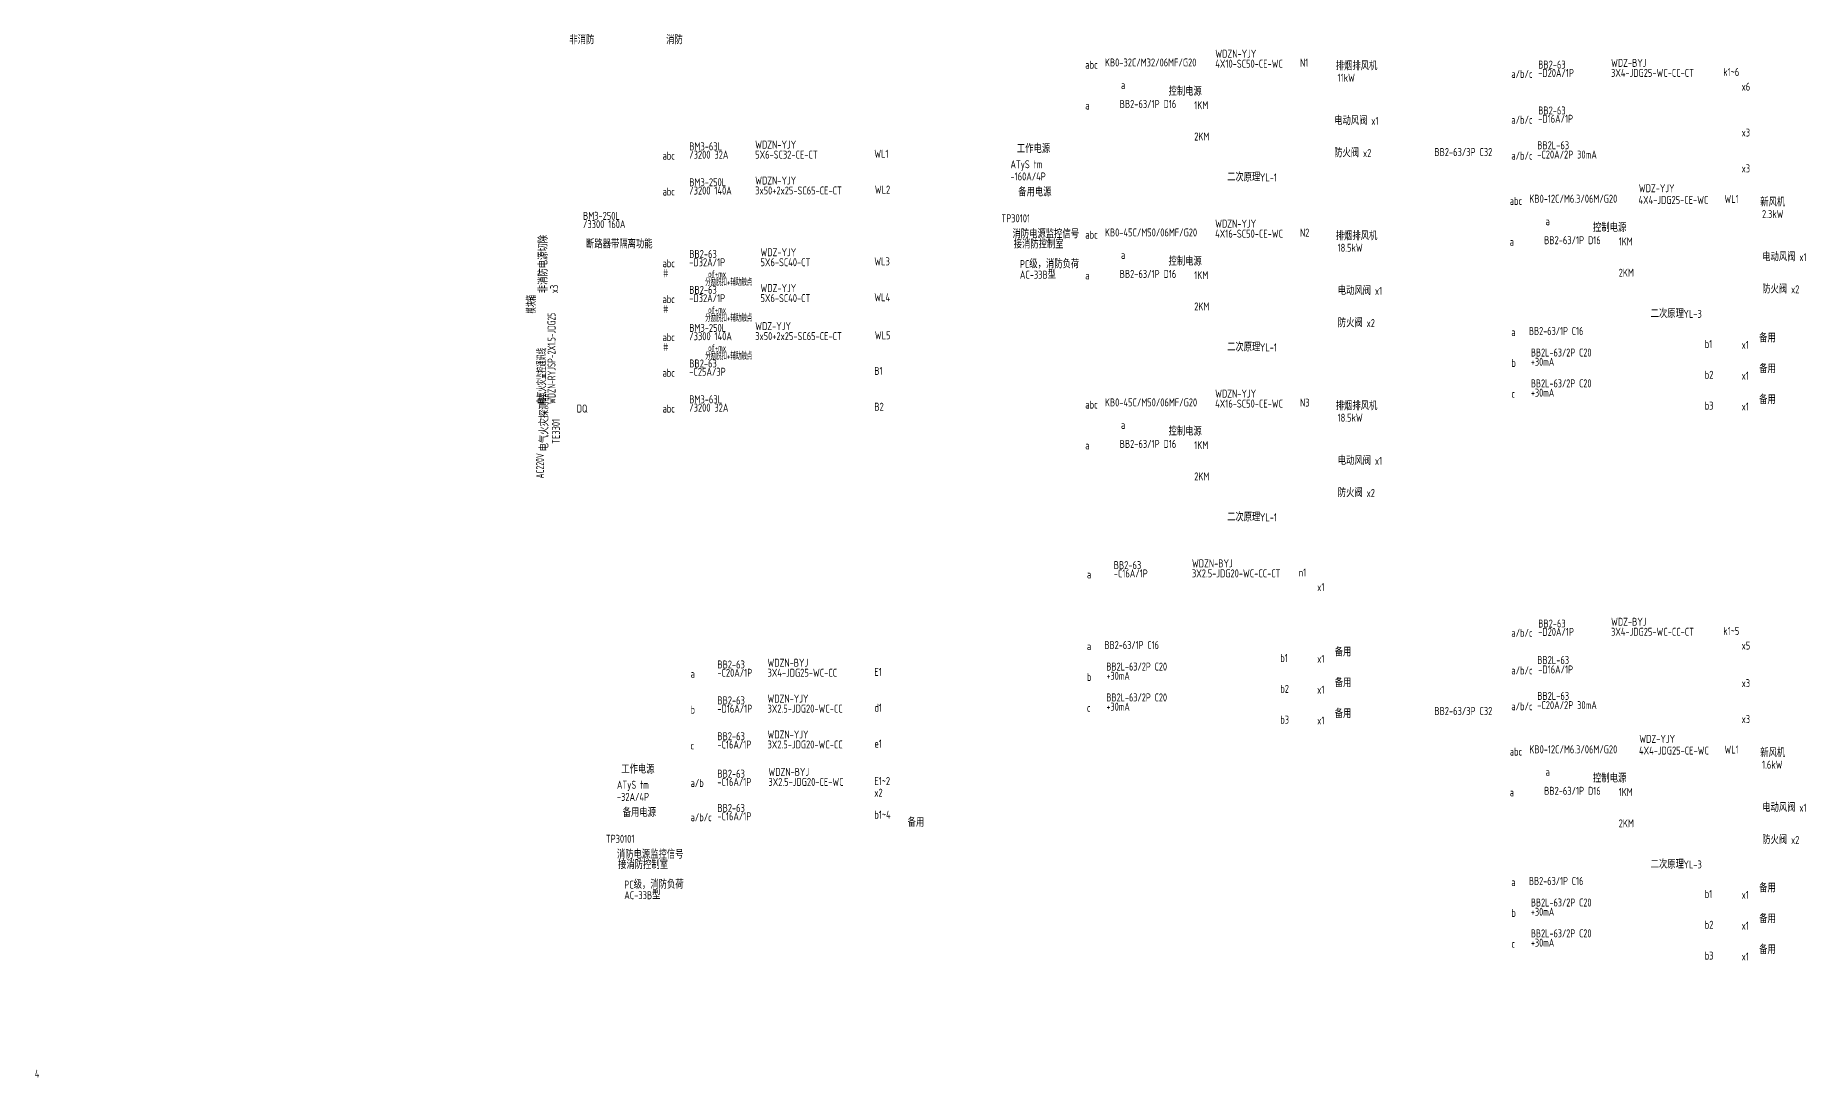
# Model space of a CAD drawing. Extents: x 2350667 to 3185789, y 309667 to 706270.
# Drawn here: x 2770377 to 2858439, y 584040 to 636174 of the extents above; entities that cross this region are included whole.
import ezdxf

# ---------------------------------------------------------------- set-up
doc = ezdxf.new("R2010")
doc.units = 0
doc.header["$LTSCALE"] = 1000
doc.layers.add('SIG_TEXT', color=7, linetype='Continuous')
doc.layers.add('WIRE', color=3, linetype='Continuous')
doc.styles.add('HZTXT', font='tssdeng.shx', dxfattribs={"width": 0.7, "bigfont": 'tssdchn.shx'})

msp = doc.modelspace()

# ---------------------------------------------------------------- texts
at = {"layer": 'SIG_TEXT', "color": 0, "style": 'HZTXT'}
for s, height, width, p in [('非消防', 400, 0.8, (2797079, 635732)), ('消防', 400, 0.8, (2801918, 635732)), ('KB0-32C/M32/06MF/G20', 400, 0.8, (2823851, 634611)), ('WDZN-YJY', 400, 0.8, (2829372, 635050)), ('4X10-SC50-CE-WC', 400, 0.8, (2829372, 634550)), ('N1', 400, 0.8, (2833604, 634602)), ('WDZ-BYJ', 400, 0.8, (2849156, 634591)), ('abc', 400, 0.8, (2822870, 634500)), ('排烟排风机', 400, 0.8, (2835393, 634428)), ('11kW', 400, 0.8, (2835484, 633845)), ('a/b/c', 400, 0.8, (2844171, 634040)), ('-D20A/1P', 400, 0.8, (2845514, 634088)), ('BB2-63', 400, 0.8, (2845514, 634504)), ('3X4-JDG25-WC-CC-CT', 400, 0.8, (2849155, 634091)), ('控制电源', 400, 0.8, (2827034, 633156)), ('x6', 400, 0.8, (2855683, 633403)), ('a', 400, 0.8, (2822870, 632459)), ('BB2-63/1P D16', 400, 0.8, (2824592, 632536)), ('1KM', 400, 0.8, (2828318, 632473)), ('BB2-63', 400, 0.8, (2845514, 632210)), ('电动风阀 x1', 400, 0.8, (2835313, 631690)), ('a/b/c', 400, 0.8, (2844171, 631746)), ('-D16A/1P', 400, 0.8, (2845514, 631794)), ('x3', 400, 0.8, (2855683, 631108)), ('BM3-63L', 400, 0.8, (2803075, 630416)), ('WDZN-YJY', 400, 0.8, (2806369, 630503)), ('工作电源', 400, 0.8, (2819451, 630285)), ('2KM', 400, 0.8, (2828318, 630909)), ('BB2-63/3P C32', 400, 0.8, (2840323, 630131, 0)), ('BB2L-63', 400, 0.8, (2845466, 630471)), ('abc', 400, 0.8, (2801733, 629952)), ('/3200 32A', 400, 0.8, (2803075, 630000)), ('5X6-SC32-CE-CT', 400, 0.8, (2806369, 630003)), ('ATyS tm', 400, 0.8, (2819130, 629521)), ('防火阀 x2', 400, 0.8, (2835313, 630079)), ('a/b/c', 400, 0.8, (2844171, 629952)), ('-C20A/2P 30mA', 400, 0.8, (2845466, 630007)), ('x3', 400, 0.8, (2855683, 629315)), ('BM3-250L', 400, 0.8, (2803075, 628622)), ('WDZN-YJY', 400, 0.8, (2806369, 628709)), ('-160A/4P', 400, 0.8, (2819130, 628912)), ('二次原理', 400, 0.8, (2829957, 628864)), ('YL-1', 400, 0.8, (2831597, 628864)), ('abc', 400, 0.8, (2801733, 628158)), ('/3200 140A', 400, 0.8, (2803075, 628206)), ('3x50+2x25-SC65-CE-CT', 400, 0.8, (2806369, 628209)), ('备用电源', 400, 0.8, (2819520, 628120)), ('abc', 400, 0.8, (2844089, 627687)), ('KB0-12C/M6.3/06M/G20', 400, 0.8, (2845070, 627798)), ('4X4-JDG25-CE-WC', 400, 0.8, (2850528, 627737)), ('WDZ-YJY', 400, 0.8, (2850544, 628322)), ('WL1', 400, 0.8, (2854823, 627789)), ('新风机', 400, 0.8, (2856613, 627616)), ('BM3-250L', 400, 0.8, (2797762, 626942)), ('TP30101', 400, 0.8, (2818678, 626819)), ('2.3kW', 400, 0.8, (2856703, 627032)), ('/3300 160A', 400, 0.8, (2797762, 626526)), ('消防电源监控信号', 400, 0.8, (2819232, 626028)), ('abc', 400, 0.8, (2822870, 626001)), ('KB0-45C/M50/06MF/G20', 400, 0.8, (2823851, 626112)), ('WDZN-YJY', 400, 0.8, (2829364, 626551)), ('4X16-SC50-CE-WC', 400, 0.8, (2829364, 626051)), ('N2', 400, 0.8, (2833604, 626103)), ('排烟排风机', 400, 0.8, (2835393, 625929)), ('控制电源', 400, 0.8, (2848253, 626343)), ('断路器带隔离功能', 400, 0.8, (2797910, 625521)), ('BB2-63', 400, 0.8, (2803075, 625035)), ('WDZ-YJY', 400, 0.8, (2806635, 625122)), ('接消防控制室', 400, 0.8, (2819292, 625515)), ('18.5kW', 400, 0.8, (2835484, 625346)), ('a', 400, 0.8, (2844089, 625646)), ('BB2-63/1P D16', 400, 0.8, (2845811, 625724)), ('1KM', 400, 0.8, (2849537, 625660)), ('电动风阀 x1', 400, 0.8, (2856712, 624877)), ('abc', 400, 0.8, (2801733, 624571)), ('#', 400, 0.8, (2801765, 624074)), ('#', 400, 0.8, (2801765, 624074)), ('-D32A/1P', 400, 0.8, (2803075, 624619)), ('of+mx', 350, 0.6, (2804018, 624061)), ('5X6-SC40-CT', 400, 0.8, (2806634, 624622)), ('AC-33B型', 400, 0.8, (2819602, 623998)), ('PC级，消防负荷', 400, 0.8, (2819602, 624527)), ('BB2-63/1P D16', 400, 0.8, (2824592, 624037)), ('控制电源', 400, 0.8, (2827034, 624657)), ('1KM', 400, 0.8, (2828318, 623974)), ('2KM', 400, 0.8, (2849537, 624096)), ('BB2-63', 400, 0.8, (2803075, 623241)), ('分励脱扣+辅助触点', 350, 0.6, (2803868, 623646)), ('WDZ-YJY', 400, 0.8, (2806635, 623328)), ('a', 400, 0.8, (2822870, 623960)), ('电动风阀 x1', 400, 0.8, (2835493, 623191)), ('防火阀 x2', 400, 0.8, (2856712, 623267)), ('abc', 400, 0.8, (2801733, 622778)), ('#', 400, 0.8, (2801765, 622281)), ('-D32A/1P', 400, 0.8, (2803075, 622825)), ('of+mx', 350, 0.6, (2804018, 622267)), ('5X6-SC40-CT', 400, 0.8, (2806634, 622828)), ('2KM', 400, 0.8, (2828318, 622410)), ('BM3-250L', 400, 0.8, (2803075, 621339)), ('分励脱扣+辅助触点', 350, 0.6, (2803868, 621852)), ('WDZ-YJY', 400, 0.8, (2806369, 621426)), ('防火阀 x2', 400, 0.8, (2835493, 621580)), ('二次原理', 400, 0.8, (2851134, 622040)), ('YL-3', 400, 0.8, (2852774, 622040)), ('abc', 400, 0.8, (2801733, 620876)), ('/3300 140A', 400, 0.8, (2803075, 620923)), ('3x50+2x25-SC65-CE-CT', 400, 0.8, (2806369, 620926)), ('a', 400, 0.8, (2844171, 621129)), ('b1', 400, 0.8, (2853838, 620534)), ('x1', 400, 0.8, (2855683, 620491)), ('备用', 400, 0.8, (2856560, 620824)), ('#', 400, 0.8, (2801765, 620379)), ('分励脱扣+辅助触点', 350, 0.6, (2803868, 619950)), ('of+mx', 350, 0.6, (2804018, 620365)), ('二次原理', 400, 0.8, (2829957, 620365)), ('YL-1', 400, 0.8, (2831597, 620365)), ('b', 400, 0.8, (2844171, 619588)), ('abc', 400, 0.8, (2801733, 619097)), ('-C25A/3P', 400, 0.8, (2803075, 619145)), ('BB2-63', 400, 0.8, (2803075, 619560)), ('b2', 400, 0.8, (2853838, 618993)), ('x1', 400, 0.8, (2855683, 618950)), ('备用', 400, 0.8, (2856560, 619283)), ('WDZN-YJY', 400, 0.8, (2829364, 618052)), ('c', 400, 0.8, (2844171, 618046)), ('DQ', 400, 0.8, (2797449, 617303, 0)), ('abc', 400, 0.8, (2801733, 617303)), ('/3200 32A', 400, 0.8, (2803075, 617351)), ('BM3-63L', 400, 0.8, (2803075, 617767)), ('abc', 400, 0.8, (2822870, 617502)), ('KB0-45C/M50/06MF/G20', 400, 0.8, (2823851, 617613)), ('4X16-SC50-CE-WC', 400, 0.8, (2829364, 617552)), ('N3', 400, 0.8, (2833604, 617604)), ('排烟排风机', 400, 0.8, (2835393, 617430)), ('b3', 400, 0.8, (2853838, 617452)), ('x1', 400, 0.8, (2855683, 617409)), ('备用', 400, 0.8, (2856560, 617741)), ('控制电源', 400, 0.8, (2827034, 616158)), ('18.5kW', 400, 0.8, (2835484, 616847)), ('a', 400, 0.8, (2822870, 615461)), ('BB2-63/1P D16', 400, 0.8, (2824592, 615538)), ('1KM', 400, 0.8, (2828318, 615475)), ('电动风阀 x1', 400, 0.8, (2835493, 614692)), ('2KM', 400, 0.8, (2828318, 613911)), ('防火阀 x2', 400, 0.8, (2835493, 613081)), ('二次原理', 400, 0.8, (2829957, 611866)), ('YL-1', 400, 0.8, (2831597, 611866)), ('-C16A/1P', 400, 0.8, (2824295, 609060)), ('BB2-63', 400, 0.8, (2824295, 609476)), ('WDZN-BYJ', 400, 0.8, (2828205, 609563)), ('3X2.5-JDG20-WC-CC-CT', 400, 0.8, (2828204, 609063)), ('a', 400, 0.8, (2822952, 609013)), ('x1', 400, 0.8, (2834464, 608375)), ('BB2-63', 400, 0.8, (2845514, 606555)), ('WDZ-BYJ', 400, 0.8, (2849156, 606642)), ('a/b/c', 400, 0.8, (2844171, 606091)), ('-D20A/1P', 400, 0.8, (2845514, 606139)), ('3X4-JDG25-WC-CC-CT', 400, 0.8, (2849155, 606142)), ('WDZN-BYJ', 400, 0.8, (2806985, 604594)), ('a', 400, 0.8, (2822952, 605425)), ('b1', 400, 0.8, (2832619, 604831)), ('x1', 400, 0.8, (2834464, 604788)), ('备用', 400, 0.8, (2835341, 605120)), ('BB2L-63', 400, 0.8, (2845466, 604730)), ('x5', 400, 0.8, (2855683, 605454)), ('a', 400, 0.8, (2803137, 604043)), ('-C20A/1P', 400, 0.8, (2804479, 604091)), ('BB2-63', 400, 0.8, (2804479, 604507)), ('3X4-JDG25-WC-CC', 400, 0.8, (2806985, 604094)), ('b', 400, 0.8, (2822952, 603884)), ('a/b/c', 400, 0.8, (2844171, 604212)), ('-D16A/1P', 400, 0.8, (2845514, 604259)), ('b2', 400, 0.8, (2832619, 603289)), ('x1', 400, 0.8, (2834464, 603246)), ('备用', 400, 0.8, (2835341, 603579)), ('BB2L-63', 400, 0.8, (2845466, 602936)), ('x3', 400, 0.8, (2855683, 603574)), ('b', 400, 0.8, (2803137, 602249)), ('-D16A/1P', 400, 0.8, (2804479, 602297)), ('BB2-63', 400, 0.8, (2804479, 602713)), ('WDZN-YJY', 400, 0.8, (2806985, 602800)), ('3X2.5-JDG20-WC-CC', 400, 0.8, (2806985, 602300)), ('c', 400, 0.8, (2822952, 602343)), ('备用', 400, 0.8, (2835341, 602038)), ('BB2-63/3P C32', 400, 0.8, (2840323, 602182, 0)), ('a/b/c', 400, 0.8, (2844171, 602418)), ('-C20A/2P 30mA', 400, 0.8, (2845466, 602473)), ('b3', 400, 0.8, (2832619, 601748)), ('x1', 400, 0.8, (2834464, 601705)), ('x3', 400, 0.8, (2855683, 601780)), ('c', 400, 0.8, (2803137, 600456)), ('-C16A/1P', 400, 0.8, (2804479, 600503)), ('BB2-63', 400, 0.8, (2804479, 600919)), ('WDZN-YJY', 400, 0.8, (2806985, 601006)), ('3X2.5-JDG20-WC-CC', 400, 0.8, (2806985, 600506)), ('KB0-12C/M6.3/06M/G20', 400, 0.8, (2845070, 600264)), ('4X4-JDG25-CE-WC', 400, 0.8, (2850553, 600203)), ('WDZ-YJY', 400, 0.8, (2850569, 600788)), ('WL1', 400, 0.8, (2854823, 600255)), ('abc', 400, 0.8, (2844089, 600152)), ('新风机', 400, 0.8, (2856613, 600081)), ('1.6kW', 400, 0.8, (2856703, 599498)), ('ATyS tm', 400, 0.8, (2799457, 598493)), ('工作电源', 400, 0.8, (2799674, 599257)), ('a/b', 400, 0.8, (2803137, 598583)), ('-C16A/1P', 400, 0.8, (2804479, 598631)), ('BB2-63', 400, 0.8, (2804479, 599047)), ('WDZN-BYJ', 400, 0.8, (2807031, 599134)), ('3X2.5-JDG20-CE-WC', 400, 0.8, (2807031, 598634)), ('控制电源', 400, 0.8, (2848253, 598809)), ('-32A/4P', 400, 0.8, (2799457, 597884)), ('a', 400, 0.8, (2844089, 598112)), ('BB2-63/1P D16', 400, 0.8, (2845811, 598189)), ('1KM', 400, 0.8, (2849537, 598126)), ('备用电源', 400, 0.8, (2799743, 597092)), ('a/b/c', 400, 0.8, (2803137, 596868)), ('-C16A/1P', 400, 0.8, (2804479, 596916)), ('BB2-63', 400, 0.8, (2804479, 597332)), ('b1~4', 400, 0.8, (2812325, 596997)), ('电动风阀 x1', 400, 0.8, (2856712, 597343)), ('TP30101', 400, 0.8, (2798901, 595790)), ('备用', 400, 0.8, (2813987, 596599)), ('2KM', 400, 0.8, (2849537, 596562)), ('消防电源监控信号', 400, 0.8, (2799455, 595000)), ('防火阀 x2', 400, 0.8, (2856712, 595732)), ('接消防控制室', 400, 0.8, (2799516, 594487)), ('二次原理', 400, 0.8, (2851134, 594506)), ('YL-3', 400, 0.8, (2852774, 594506)), ('PC级，消防负荷', 400, 0.8, (2799825, 593499)), ('a', 400, 0.8, (2844171, 593626)), ('备用', 400, 0.8, (2856560, 593322)), ('AC-33B型', 400, 0.8, (2799825, 592970)), ('b1', 400, 0.8, (2853838, 593032)), ('x1', 400, 0.8, (2855683, 592989)), ('b', 400, 0.8, (2844171, 592085)), ('b2', 400, 0.8, (2853838, 591491)), ('x1', 400, 0.8, (2855683, 591447)), ('备用', 400, 0.8, (2856560, 591780)), ('c', 400, 0.8, (2844171, 590544)), ('b3', 400, 0.8, (2853838, 589949)), ('x1', 400, 0.8, (2855683, 589906)), ('备用', 400, 0.8, (2856560, 590239)), ('4', 400, 0.8, (2770355, 584039))]:
    msp.add_text(s, height=height, dxfattribs=dict(at, width=width)).set_placement(p)
at = {"layer": 'SIG_TEXT', "style": 'HZTXT'}
for s, width, p in [('k1~6', 0.8, (2854763, 634134)), ('WL1', 0.8, (2812325, 630046)), ('WL2', 0.8, (2812350, 628252)), ('WL3', 0.8, (2812325, 624665)), ('WL4', 0.8, (2812325, 622871)), ('WL5', 0.8, (2812350, 620969)), ('BB2-63/1P C16', 0.7, (2845051, 621184)), ('+30mA', 0.7, (2845147, 619642)), ('BB2L-63/2P C20', 0.7, (2845147, 620106)), ('B1', 0.8, (2812325, 619190)), ('+30mA', 0.7, (2845147, 618101)), ('BB2L-63/2P C20', 0.7, (2845147, 618565)), ('B2', 0.8, (2812325, 617397)), ('n1', 0.8, (2833544, 609106)), ('BB2-63/1P C16', 0.7, (2823832, 605480)), ('k1~5', 0.8, (2854763, 606185)), ('E1', 0.8, (2812325, 604136)), ('+30mA', 0.7, (2823927, 603939)), ('BB2L-63/2P C20', 0.7, (2823927, 604402)), ('BB2L-63/2P C20', 0.7, (2823927, 602861)), ('d1', 0.8, (2812325, 602343)), ('+30mA', 0.7, (2823927, 602397)), ('e1', 0.8, (2812325, 600549)), ('E1~2', 0.8, (2812325, 598677)), ('x2', 0.8, (2812325, 598095)), ('BB2-63/1P C16', 0.7, (2845051, 593681)), ('BB2L-63/2P C20', 0.7, (2845147, 592604)), ('+30mA', 0.7, (2845147, 592140)), ('+30mA', 0.7, (2845147, 590598)), ('BB2L-63/2P C20', 0.7, (2845147, 591062))]:
    msp.add_text(s, height=400, dxfattribs=dict(at, width=width)).set_placement(p)
at = {"layer": 'SIG_TEXT', "color": 0, "style": 'HZTXT'}
for s, width, p in [('非消防电源切除', 0.8, (2795983, 623273, 0)), ('x3', 0.8, (2796519, 623273, 0)), ('模块箱', 0.6, (2795400, 622261, 0)), ('WDZN-RYJSP-2X1.5-JDG25', 0.6, (2796387, 617728, 0)), ('电气火灾监控通讯线', 0.6, (2795919, 617728, 0)), ('电气火灾探测器 ', 0.8, (2796034, 615362, 0)), ('TE3301 ', 0.8, (2796604, 615738, 0)), ('AC220V', 0.6, (2795807, 614008, 0))]:
    msp.add_text(s, height=400, rotation=90, dxfattribs=dict(at, width=width)).set_placement(p)
at = {"layer": 'WIRE', "style": 'HZTXT', "width": 0.8}
for p in [(2824656, 633486), (2845876, 626673), (2824656, 624987), (2824656, 616488), (2845876, 599139)]:
    msp.add_text('a', height=400, dxfattribs=at).set_placement(p)

doc.saveas('drawing.dxf')
